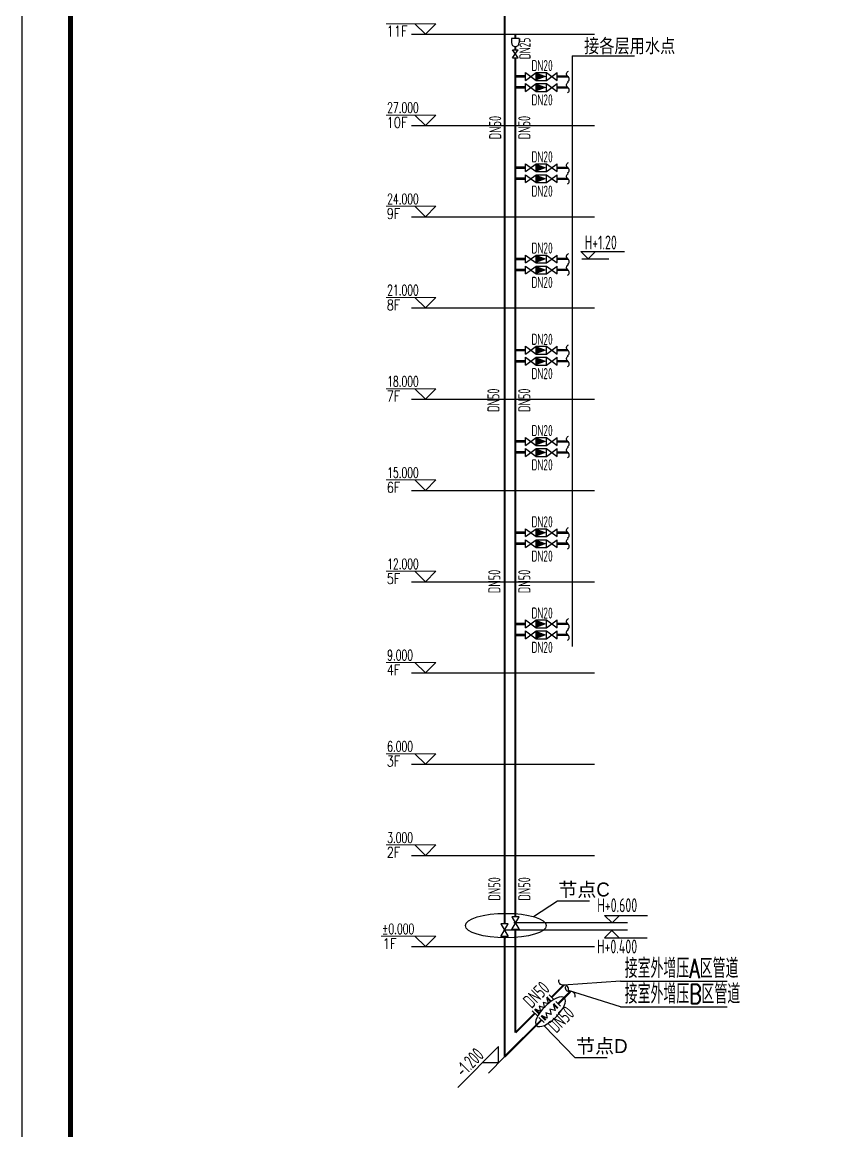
# Model space of a CAD drawing. Header units: millimetres. Extents: x 10779125 to 11142123, y -372083 to -144871.
# Drawn here: x 10874942 to 10891641, y -337680 to -314739 of the extents above; entities that cross this region are included whole.
import ezdxf
from ezdxf.enums import TextEntityAlignment as Align

# ---------------------------------------------------------------- set-up
doc = ezdxf.new("R2010")
doc.units = ezdxf.units.MM
doc.header["$LTSCALE"] = 1000
doc.header["$MEASUREMENT"] = 0
doc.layers.get('0').update_dxf_attribs({"color": 255, "linetype": 'CONTINUOUS'})
for name, color, linetype in [('_标注', 7, 'CONTINUOUS'), ('DIM_ELEV', 3, 'CONTINUOUS'), ('JG', 1, 'CONTINUOUS'), ('NOTE_说明_W', 7, 'CONTINUOUS'), ('TWT', 7, 'CONTINUOUS'), ('TWT_TEXT', 7, 'CONTINUOUS'), ('W-OTHERS02', 7, 'CONTINUOUS'), ('W_DIM', 4, 'CONTINUOUS'), ('WW_PJ', 7, 'CONTINUOUS'), ('喷淋', 6, 'CONTINUOUS'), ('消防', 3, 'CONTINUOUS')]:
    doc.layers.add(name, color=color, linetype=linetype)
doc.layers.add('TWT_ELEV', color=3, linetype='CONTINUOUS', lineweight=15)
doc.styles.add('_TWT_DIM', font='SIMPLEX', dxfattribs={"width": 0.8, "height": 3.5, "bigfont": 'HZTXT'})
doc.styles.add('_TWT_DIM_ELE', font='SIMPLEX', dxfattribs={"width": 0.8, "height": 3.5, "bigfont": 'HZTXT'})
doc.styles.add('gps_hz', font='tssdeng.shx', dxfattribs={"width": 0.7, "bigfont": 'tssdchn.shx'})
doc.styles.add('HZ2', font='romans.shx', dxfattribs={"width": 0.7, "bigfont": '0hztxt.shx'})
doc.styles.get("Standard").update_dxf_attribs({"font": 'symbol.ttf'})

# ---------------------------------------------------------------- blocks, each defined once
blk = doc.blocks.new('tk')
blk.add_lwpolyline([(3470009, -88473), (3470009, -4373), (3529409, -4373), (3529409, -88473)], close=True)
at = {"const_width": 100}
blk.add_lwpolyline([(3528409, -6873), (3528409, -87473), (3471009, -87473), (3471009, -6873)], close=True, dxfattribs=at)
blk = doc.blocks.new('$DGFH')
blk.add_lwpolyline([(0.07, -1.01, -0.575183), (0, 0, 0.604745), (-0.11, 1.01, 16.924828)], format="xyb")
blk = doc.blocks.new('A$C58A166D9')
at = {"linetype": 'Continuous'}
for p, q in [((50, 32), (135, 182)), ((135, 182), (224, 40)), ((224, 40), (305, 180)), ((305, 180), (382, 40)), ((382, 40), (465, 176)), ((465, 176), (515, 42))]:
    blk.add_line(p, q, dxfattribs=at)
at = {"linetype": 'Continuous', "const_width": 59.4}
for points in [[(30, 190), (30, 3)], [(536, 188), (536, 0)]]:
    blk.add_lwpolyline(points, dxfattribs=at)

msp = doc.modelspace()

# ---------------------------------------------------------------- linework, layer by layer
for p, q in [((10886314, -315436.4), (10887599.2, -315436.4)), ((10886314, -315436.4), (10886314, -327659.7)), ((10886512.3, -319638.5), (10887073.9, -319638.5)), ((10885064, -333510.8), (10885215, -333249.1)), ((10885215, -333249.1), (10885064, -333249.1)), ((10885064, -333249.1), (10885215, -333510.8)), ((10884840, -333658.8), (10884991.1, -333397.2)), ((10884991.1, -333397.2), (10884840, -333397.2)), ((10884840, -333397.2), (10884991.1, -333658.8)), ((10885215, -333510.8), (10885064, -333510.8)), ((10884991.1, -333658.8), (10884840, -333658.8))]:
    msp.add_line(p, q)
at = {"color": 2}
for p, q in [((10886010.5, -332929.9), (10885516.7, -333249.2)), ((10886671, -332929.9), (10886010.5, -332929.9)), ((10887038.7, -336170), (10886378.2, -336170))]:
    msp.add_line(p, q, dxfattribs=at)
at = {"layer": '_标注', "color": 2}
msp.add_line((10886378.2, -336170), (10885726.8, -335503.4), dxfattribs=at)
msp.add_ellipse((10884942, -333433.3), major_axis=(-837, 0), ratio=0.3025073, dxfattribs=at)
at = {"layer": '_标注', "color": 2, "extrusion": (0, 0, -1)}
msp.add_ellipse((10885865.2, -335215.5), major_axis=(287.8, 287.8), ratio=0.3867931, dxfattribs=at)
at = {"layer": 'DIM_ELEV'}
for p, q in [((10884789.6, -335934.2), (10883947.7, -336784.7)), ((10884791.4, -336273.6), (10884789.6, -335934.2)), ((10884791.4, -336273.6), (10884452, -336275.3)), ((10884582.1, -336484.9), (10884915.4, -336148.2))]:
    msp.add_line(p, q, dxfattribs=at)
at = {"layer": 'JG', "color": 7}
for p, q in [((10885839.2, -334868.3), (10885933.3, -334962.4)), ((10885976.3, -335005.4), (10886070.5, -335099.6)), ((10885594.3, -335300), (10885489.4, -335195.1)), ((10885731.4, -335437.1), (10885626.5, -335332.3))]:
    msp.add_line(p, q, dxfattribs=at)
at = {"layer": 'JG'}
for points, const_width in [([(10884915.4, -304159), (10884915.4, -333397.2)], 40.1), ([(10885139.6, -315074.1), (10885139.6, -314999.3)], 40.1), ([(10885139.6, -315315), (10885139.6, -315243.3)], 40.1), ([(10885139.6, -315475.5), (10885139.6, -333249.1)], 40.1), ([(10885138, -315862.5), (10885350.3, -315862.5)], 54.2), ([(10886000.5, -315862.5), (10886224.5, -315862.5)], 48.8), ([(10885138, -316090.5), (10885350.3, -316090.5)], 54.2), ([(10886000.5, -316090.5), (10886224.5, -316090.5)], 48.8), ([(10885138, -317750.5), (10885350.3, -317750.5)], 54.2), ([(10886000.5, -317750.5), (10886224.5, -317750.5)], 48.8), ([(10885138, -317978.5), (10885350.3, -317978.5)], 54.2), ([(10886000.5, -317978.5), (10886224.5, -317978.5)], 48.8), ([(10885138, -319638.5), (10885350.3, -319638.5)], 54.2), ([(10886000.5, -319638.5), (10886224.5, -319638.5)], 48.8), ([(10885138, -319866.5), (10885350.3, -319866.5)], 54.2), ([(10886000.5, -319866.5), (10886224.5, -319866.5)], 48.8), ([(10885138, -321526.5), (10885350.3, -321526.5)], 54.2), ([(10886000.5, -321526.5), (10886224.5, -321526.5)], 48.8), ([(10885138, -321754.5), (10885350.3, -321754.5)], 54.2), ([(10886000.5, -321754.5), (10886224.5, -321754.5)], 48.8), ([(10885138, -323414.5), (10885350.3, -323414.5)], 54.2), ([(10886000.5, -323414.5), (10886224.5, -323414.5)], 48.8), ([(10885138, -323642.5), (10885350.3, -323642.5)], 54.2), ([(10886000.5, -323642.5), (10886224.5, -323642.5)], 48.8), ([(10885138, -325302.5), (10885350.3, -325302.5)], 54.2), ([(10886000.5, -325302.5), (10886224.5, -325302.5)], 48.8), ([(10885138, -325530.5), (10885350.3, -325530.5)], 54.2), ([(10886000.5, -325530.5), (10886224.5, -325530.5)], 48.8), ([(10885138, -327190.5), (10885350.3, -327190.5)], 54.2), ([(10886000.5, -327190.5), (10886224.5, -327190.5)], 48.8), ([(10885138, -327418.5), (10885350.3, -327418.5)], 54.2), ([(10886000.5, -327418.5), (10886224.5, -327418.5)], 48.8), ([(10885139.5, -333510.8), (10885139.5, -335649.9)], 40.1), ([(10884915.6, -333658.8), (10884915.5, -336148.1)], 40.1), ([(10885886.3, -334915.4), (10886137.1, -334664.5)], 40.1), ([(10886023.4, -335052.5), (10886274.2, -334801.7)], 40.1), ([(10884915.4, -336148.2), (10885679, -335384.7)], 40.1), ([(10885139.5, -335649.9), (10885541.8, -335247.5)], 40.1)]:
    msp.add_lwpolyline(points, dxfattribs=dict(at, const_width=const_width))
at = {"layer": 'NOTE_说明_W', "color": 7, "linetype": 'Continuous'}
for p, q in [((10887458.5, -333528.1), (10884915.5, -333528.1)), ((10887460, -333379.5), (10885105.1, -333379.5))]:
    msp.add_line(p, q, dxfattribs=at)
at = {"layer": 'TWT', "color": 8}
for p, q in [((10882988.2, -314988.8), (10886774.7, -314988.8)), ((10882988.2, -316876.8), (10886774.7, -316876.8)), ((10882988.2, -318764.8), (10886774.7, -318764.8)), ((10882988.2, -320652.8), (10886774.7, -320652.8)), ((10882988.2, -322540.8), (10886774.7, -322540.8)), ((10882988.2, -324428.8), (10886774.7, -324428.8)), ((10882988.2, -326316.8), (10886774.7, -326316.8)), ((10882988.2, -328204.8), (10886774.7, -328204.8)), ((10882988.2, -330092.8), (10886774.7, -330092.8)), ((10882988.2, -331980.8), (10886774.7, -331980.8)), ((10882988.2, -333868.8), (10886774.7, -333868.8))]:
    msp.add_line(p, q, dxfattribs=at)
at = {"layer": 'TWT_ELEV'}
for p, q in [((10883494.4, -314772.8), (10882466.9, -314772.8)), ((10883278.4, -314988.8), (10883062.4, -314772.8)), ((10883278.4, -314988.8), (10883494.4, -314772.8)), ((10883494.4, -316660.8), (10882466.9, -316660.8)), ((10883278.4, -316876.8), (10883062.4, -316660.8)), ((10883278.4, -316876.8), (10883494.4, -316660.8)), ((10883494.4, -318548.8), (10882466.9, -318548.8)), ((10883278.4, -318764.8), (10883062.4, -318548.8)), ((10883278.4, -318764.8), (10883494.4, -318548.8)), ((10883494.4, -320436.8), (10882466.9, -320436.8)), ((10883278.4, -320652.8), (10883062.4, -320436.8)), ((10883278.4, -320652.8), (10883494.4, -320436.8)), ((10883494.4, -322324.8), (10882466.9, -322324.8)), ((10883278.4, -322540.8), (10883062.4, -322324.8)), ((10883278.4, -322540.8), (10883494.4, -322324.8)), ((10883494.4, -324212.8), (10882466.9, -324212.8)), ((10883278.4, -324428.8), (10883062.4, -324212.8)), ((10883278.4, -324428.8), (10883494.4, -324212.8)), ((10883494.4, -326100.8), (10882466.9, -326100.8)), ((10883278.4, -326316.8), (10883062.4, -326100.8)), ((10883278.4, -326316.8), (10883494.4, -326100.8)), ((10883494.4, -327988.8), (10882466.9, -327988.8)), ((10883278.4, -328204.8), (10883062.4, -327988.8)), ((10883278.4, -328204.8), (10883494.4, -327988.8)), ((10883494.4, -329876.8), (10882466.9, -329876.8)), ((10883278.4, -330092.8), (10883062.4, -329876.8)), ((10883278.4, -330092.8), (10883494.4, -329876.8)), ((10883494.4, -331764.8), (10882466.9, -331764.8)), ((10883278.4, -331980.8), (10883062.4, -331764.8)), ((10883278.4, -331980.8), (10883494.4, -331764.8)), ((10883494.4, -333652.8), (10882362.4, -333652.8)), ((10883278.4, -333868.8), (10883062.4, -333652.8)), ((10883278.4, -333868.8), (10883494.4, -333652.8))]:
    msp.add_line(p, q, dxfattribs=at)
at = {"layer": 'W-OTHERS02', "color": 0}
for p, q in [((10886644.4, -319638.5), (10886491.7, -319485.7)), ((10886491.7, -319485.7), (10887379.2, -319485.7)), ((10886644.4, -319638.5), (10886491.7, -319485.7)), ((10886491.7, -319485.7), (10887396.8, -319485.7)), ((10886644.4, -319638.5), (10886797.2, -319485.7)), ((10886644.4, -319638.5), (10886797.2, -319485.7)), ((10887137.9, -333376), (10886985.2, -333223.3)), ((10886985.2, -333223.3), (10887872.7, -333223.3)), ((10887137.9, -333376), (10887290.6, -333223.3)), ((10887132.5, -333533.6), (10886979.7, -333686.4)), ((10887132.5, -333533.6), (10887285.2, -333686.4)), ((10886979.7, -333686.4), (10887867.3, -333686.4))]:
    msp.add_line(p, q, dxfattribs=at)
at = {"layer": 'W_DIM'}
for p, q in [((10887315.2, -334583.5), (10886137.1, -334664.5)), ((10887315.2, -334583.5), (10889519.5, -334583.5)), ((10887315.2, -335113), (10886234.8, -334776.1)), ((10887315.2, -335113), (10889519.5, -335113))]:
    msp.add_line(p, q, dxfattribs=at)
at = {"layer": '喷淋'}
for p, q in [((10885199.8, -315475.5), (10885079.4, -315315)), ((10885079.4, -315475.5), (10885199.8, -315315)), ((10885079.4, -315315), (10885199.8, -315315)), ((10885079.4, -315475.5), (10885199.8, -315475.5)), ((10885350.3, -315943.8), (10885350.3, -315781.2)), ((10885350.3, -315943.8), (10885567, -315781.2)), ((10885350.3, -315781.2), (10885567, -315943.8)), ((10885567, -315781.2), (10885783.8, -315781.2)), ((10885567, -315943.8), (10885567, -315781.2)), ((10885567, -315943.8), (10885567, -315781.2)), ((10885567, -315943.8), (10885567, -315781.2)), ((10885567, -315943.8), (10885567, -315781.2)), ((10885567, -315943.8), (10885567, -315781.2)), ((10885567, -315943.8), (10885567, -315781.2)), ((10885567, -315943.8), (10885567, -315781.2)), ((10885567, -315943.8), (10885567, -315781.2)), ((10885567, -315943.8), (10885567, -315781.2)), ((10885783.8, -315943.8), (10885783.8, -315781.2)), ((10885783.8, -315943.8), (10885783.8, -315781.2)), ((10885783.8, -315943.8), (10886000.5, -315781.2)), ((10885783.8, -315781.2), (10886000.5, -315943.8)), ((10886000.5, -315943.8), (10886000.5, -315781.2)), ((10886000.5, -315943.8), (10886000.5, -315781.2)), ((10886000.5, -315943.8), (10886000.5, -315781.2)), ((10886000.5, -315943.8), (10886000.5, -315781.2)), ((10886000.5, -315943.8), (10886000.5, -315781.2)), ((10886000.5, -315943.8), (10886000.5, -315781.2)), ((10886000.5, -315943.8), (10886000.5, -315781.2)), ((10886000.5, -315943.8), (10886000.5, -315781.2)), ((10886000.5, -315943.8), (10886000.5, -315781.2)), ((10885350.3, -316171.7), (10885350.3, -316009.2)), ((10885350.3, -316171.7), (10885567, -316009.2)), ((10885350.3, -316009.2), (10885567, -316171.7)), ((10885567, -315943.8), (10885783.8, -315943.8)), ((10885567, -316009.2), (10885783.8, -316009.2)), ((10885567, -316171.7), (10885567, -316009.2)), ((10885567, -316171.7), (10885567, -316009.2)), ((10885567, -316171.7), (10885567, -316009.2)), ((10885567, -316171.7), (10885567, -316009.2)), ((10885567, -316171.7), (10885567, -316009.2)), ((10885567, -316171.7), (10885567, -316009.2)), ((10885567, -316171.7), (10885567, -316009.2)), ((10885567, -316171.7), (10885567, -316009.2)), ((10885567, -316171.7), (10885567, -316009.2)), ((10885783.8, -316171.7), (10885783.8, -316009.2)), ((10885783.8, -316171.7), (10885783.8, -316009.2)), ((10885783.8, -316171.7), (10886000.5, -316009.2)), ((10885783.8, -316009.2), (10886000.5, -316171.7)), ((10886000.5, -316171.7), (10886000.5, -316009.2)), ((10886000.5, -316171.7), (10886000.5, -316009.2)), ((10886000.5, -316171.7), (10886000.5, -316009.2)), ((10886000.5, -316171.7), (10886000.5, -316009.2)), ((10886000.5, -316171.7), (10886000.5, -316009.2)), ((10886000.5, -316171.7), (10886000.5, -316009.2)), ((10886000.5, -316171.7), (10886000.5, -316009.2)), ((10886000.5, -316171.7), (10886000.5, -316009.2)), ((10886000.5, -316171.7), (10886000.5, -316009.2)), ((10885567, -316171.7), (10885783.8, -316171.7)), ((10885350.3, -317831.8), (10885350.3, -317669.2)), ((10885350.3, -317831.8), (10885567, -317669.2)), ((10885350.3, -317669.2), (10885567, -317831.8)), ((10885567, -317669.2), (10885783.8, -317669.2)), ((10885567, -317831.8), (10885567, -317669.2)), ((10885567, -317831.8), (10885567, -317669.2)), ((10885567, -317831.8), (10885567, -317669.2)), ((10885567, -317831.8), (10885567, -317669.2)), ((10885567, -317831.8), (10885567, -317669.2)), ((10885567, -317831.8), (10885567, -317669.2)), ((10885567, -317831.8), (10885567, -317669.2)), ((10885567, -317831.8), (10885567, -317669.2)), ((10885567, -317831.8), (10885567, -317669.2)), ((10885783.8, -317831.8), (10885783.8, -317669.2)), ((10885783.8, -317831.8), (10885783.8, -317669.2)), ((10885783.8, -317831.8), (10886000.5, -317669.2)), ((10885783.8, -317669.2), (10886000.5, -317831.8)), ((10886000.5, -317831.8), (10886000.5, -317669.2)), ((10886000.5, -317831.8), (10886000.5, -317669.2)), ((10886000.5, -317831.8), (10886000.5, -317669.2)), ((10886000.5, -317831.8), (10886000.5, -317669.2)), ((10886000.5, -317831.8), (10886000.5, -317669.2)), ((10886000.5, -317831.8), (10886000.5, -317669.2)), ((10886000.5, -317831.8), (10886000.5, -317669.2)), ((10886000.5, -317831.8), (10886000.5, -317669.2)), ((10886000.5, -317831.8), (10886000.5, -317669.2)), ((10885350.3, -318059.7), (10885350.3, -317897.2)), ((10885350.3, -318059.7), (10885567, -317897.2)), ((10885350.3, -317897.2), (10885567, -318059.7)), ((10885567, -317831.8), (10885783.8, -317831.8)), ((10885567, -317897.2), (10885783.8, -317897.2)), ((10885567, -318059.7), (10885567, -317897.2)), ((10885567, -318059.7), (10885567, -317897.2)), ((10885567, -318059.7), (10885567, -317897.2)), ((10885567, -318059.7), (10885567, -317897.2)), ((10885567, -318059.7), (10885567, -317897.2)), ((10885567, -318059.7), (10885567, -317897.2)), ((10885567, -318059.7), (10885567, -317897.2)), ((10885567, -318059.7), (10885567, -317897.2)), ((10885567, -318059.7), (10885567, -317897.2)), ((10885783.8, -318059.7), (10885783.8, -317897.2)), ((10885783.8, -318059.7), (10885783.8, -317897.2)), ((10885783.8, -318059.7), (10886000.5, -317897.2)), ((10885783.8, -317897.2), (10886000.5, -318059.7)), ((10886000.5, -318059.7), (10886000.5, -317897.2)), ((10886000.5, -318059.7), (10886000.5, -317897.2)), ((10886000.5, -318059.7), (10886000.5, -317897.2)), ((10886000.5, -318059.7), (10886000.5, -317897.2)), ((10886000.5, -318059.7), (10886000.5, -317897.2)), ((10886000.5, -318059.7), (10886000.5, -317897.2)), ((10886000.5, -318059.7), (10886000.5, -317897.2)), ((10886000.5, -318059.7), (10886000.5, -317897.2)), ((10886000.5, -318059.7), (10886000.5, -317897.2)), ((10885567, -318059.7), (10885783.8, -318059.7)), ((10885350.3, -319719.8), (10885350.3, -319557.2)), ((10885350.3, -319719.8), (10885567, -319557.2)), ((10885350.3, -319557.2), (10885567, -319719.8)), ((10885567, -319557.2), (10885783.8, -319557.2)), ((10885567, -319719.8), (10885567, -319557.2)), ((10885567, -319719.8), (10885567, -319557.2)), ((10885567, -319719.8), (10885567, -319557.2)), ((10885567, -319719.8), (10885567, -319557.2)), ((10885567, -319719.8), (10885567, -319557.2)), ((10885567, -319719.8), (10885567, -319557.2)), ((10885567, -319719.8), (10885567, -319557.2)), ((10885567, -319719.8), (10885567, -319557.2)), ((10885567, -319719.8), (10885567, -319557.2)), ((10885783.8, -319719.8), (10885783.8, -319557.2)), ((10885783.8, -319719.8), (10885783.8, -319557.2)), ((10885783.8, -319719.8), (10886000.5, -319557.2)), ((10885783.8, -319557.2), (10886000.5, -319719.8)), ((10886000.5, -319719.8), (10886000.5, -319557.2)), ((10886000.5, -319719.8), (10886000.5, -319557.2)), ((10886000.5, -319719.8), (10886000.5, -319557.2)), ((10886000.5, -319719.8), (10886000.5, -319557.2)), ((10886000.5, -319719.8), (10886000.5, -319557.2)), ((10886000.5, -319719.8), (10886000.5, -319557.2)), ((10886000.5, -319719.8), (10886000.5, -319557.2)), ((10886000.5, -319719.8), (10886000.5, -319557.2)), ((10886000.5, -319719.8), (10886000.5, -319557.2)), ((10885350.3, -319947.7), (10885350.3, -319785.2)), ((10885350.3, -319947.7), (10885567, -319785.2)), ((10885350.3, -319785.2), (10885567, -319947.7)), ((10885567, -319719.8), (10885783.8, -319719.8)), ((10885567, -319785.2), (10885783.8, -319785.2)), ((10885567, -319947.7), (10885567, -319785.2)), ((10885567, -319947.7), (10885567, -319785.2)), ((10885567, -319947.7), (10885567, -319785.2)), ((10885567, -319947.7), (10885567, -319785.2)), ((10885567, -319947.7), (10885567, -319785.2)), ((10885567, -319947.7), (10885567, -319785.2)), ((10885567, -319947.7), (10885567, -319785.2)), ((10885567, -319947.7), (10885567, -319785.2)), ((10885567, -319947.7), (10885567, -319785.2)), ((10885783.8, -319947.7), (10885783.8, -319785.2)), ((10885783.8, -319947.7), (10885783.8, -319785.2)), ((10885783.8, -319947.7), (10886000.5, -319785.2)), ((10885783.8, -319785.2), (10886000.5, -319947.7)), ((10886000.5, -319947.7), (10886000.5, -319785.2)), ((10886000.5, -319947.7), (10886000.5, -319785.2)), ((10886000.5, -319947.7), (10886000.5, -319785.2)), ((10886000.5, -319947.7), (10886000.5, -319785.2)), ((10886000.5, -319947.7), (10886000.5, -319785.2)), ((10886000.5, -319947.7), (10886000.5, -319785.2)), ((10886000.5, -319947.7), (10886000.5, -319785.2)), ((10886000.5, -319947.7), (10886000.5, -319785.2)), ((10886000.5, -319947.7), (10886000.5, -319785.2)), ((10885567, -319947.7), (10885783.8, -319947.7)), ((10885350.3, -321607.8), (10885350.3, -321445.2)), ((10885350.3, -321607.8), (10885567, -321445.2)), ((10885350.3, -321445.2), (10885567, -321607.8)), ((10885567, -321445.2), (10885783.8, -321445.2)), ((10885567, -321607.8), (10885567, -321445.2)), ((10885567, -321607.8), (10885567, -321445.2)), ((10885567, -321607.8), (10885567, -321445.2)), ((10885567, -321607.8), (10885567, -321445.2)), ((10885567, -321607.8), (10885567, -321445.2)), ((10885567, -321607.8), (10885567, -321445.2)), ((10885567, -321607.8), (10885567, -321445.2)), ((10885567, -321607.8), (10885567, -321445.2)), ((10885567, -321607.8), (10885567, -321445.2)), ((10885567, -321607.8), (10885783.8, -321607.8)), ((10885783.8, -321607.8), (10885783.8, -321445.2)), ((10885783.8, -321607.8), (10885783.8, -321445.2)), ((10885783.8, -321607.8), (10886000.5, -321445.2)), ((10885783.8, -321445.2), (10886000.5, -321607.8)), ((10886000.5, -321607.8), (10886000.5, -321445.2)), ((10886000.5, -321607.8), (10886000.5, -321445.2)), ((10886000.5, -321607.8), (10886000.5, -321445.2)), ((10886000.5, -321607.8), (10886000.5, -321445.2)), ((10886000.5, -321607.8), (10886000.5, -321445.2)), ((10886000.5, -321607.8), (10886000.5, -321445.2)), ((10886000.5, -321607.8), (10886000.5, -321445.2)), ((10886000.5, -321607.8), (10886000.5, -321445.2)), ((10886000.5, -321607.8), (10886000.5, -321445.2)), ((10885350.3, -321835.7), (10885350.3, -321673.2)), ((10885350.3, -321835.7), (10885567, -321673.2)), ((10885350.3, -321673.2), (10885567, -321835.7)), ((10885567, -321673.2), (10885783.8, -321673.2)), ((10885567, -321835.7), (10885567, -321673.2)), ((10885567, -321835.7), (10885567, -321673.2)), ((10885567, -321835.7), (10885567, -321673.2)), ((10885567, -321835.7), (10885567, -321673.2)), ((10885567, -321835.7), (10885567, -321673.2)), ((10885567, -321835.7), (10885567, -321673.2)), ((10885567, -321835.7), (10885567, -321673.2)), ((10885567, -321835.7), (10885567, -321673.2)), ((10885567, -321835.7), (10885567, -321673.2)), ((10885567, -321835.7), (10885783.8, -321835.7)), ((10885783.8, -321835.7), (10885783.8, -321673.2)), ((10885783.8, -321835.7), (10885783.8, -321673.2)), ((10885783.8, -321835.7), (10886000.5, -321673.2)), ((10885783.8, -321673.2), (10886000.5, -321835.7)), ((10886000.5, -321835.7), (10886000.5, -321673.2)), ((10886000.5, -321835.7), (10886000.5, -321673.2)), ((10886000.5, -321835.7), (10886000.5, -321673.2)), ((10886000.5, -321835.7), (10886000.5, -321673.2)), ((10886000.5, -321835.7), (10886000.5, -321673.2)), ((10886000.5, -321835.7), (10886000.5, -321673.2)), ((10886000.5, -321835.7), (10886000.5, -321673.2)), ((10886000.5, -321835.7), (10886000.5, -321673.2)), ((10886000.5, -321835.7), (10886000.5, -321673.2)), ((10885350.3, -323495.8), (10885350.3, -323333.2)), ((10885350.3, -323495.8), (10885567, -323333.2)), ((10885350.3, -323333.2), (10885567, -323495.8)), ((10885567, -323333.2), (10885783.8, -323333.2)), ((10885567, -323495.8), (10885567, -323333.2)), ((10885567, -323495.8), (10885567, -323333.2)), ((10885567, -323495.8), (10885567, -323333.2)), ((10885567, -323495.8), (10885567, -323333.2)), ((10885567, -323495.8), (10885567, -323333.2)), ((10885567, -323495.8), (10885567, -323333.2)), ((10885567, -323495.8), (10885567, -323333.2)), ((10885567, -323495.8), (10885567, -323333.2)), ((10885567, -323495.8), (10885567, -323333.2)), ((10885783.8, -323495.8), (10885783.8, -323333.2)), ((10885783.8, -323495.8), (10885783.8, -323333.2)), ((10885783.8, -323495.8), (10886000.5, -323333.2)), ((10885783.8, -323333.2), (10886000.5, -323495.8)), ((10886000.5, -323495.8), (10886000.5, -323333.2)), ((10886000.5, -323495.8), (10886000.5, -323333.2)), ((10886000.5, -323495.8), (10886000.5, -323333.2)), ((10886000.5, -323495.8), (10886000.5, -323333.2)), ((10886000.5, -323495.8), (10886000.5, -323333.2)), ((10886000.5, -323495.8), (10886000.5, -323333.2)), ((10886000.5, -323495.8), (10886000.5, -323333.2)), ((10886000.5, -323495.8), (10886000.5, -323333.2)), ((10886000.5, -323495.8), (10886000.5, -323333.2)), ((10885350.3, -323723.7), (10885350.3, -323561.2)), ((10885350.3, -323723.7), (10885567, -323561.2)), ((10885350.3, -323561.2), (10885567, -323723.7)), ((10885567, -323495.8), (10885783.8, -323495.8)), ((10885567, -323561.2), (10885783.8, -323561.2)), ((10885567, -323723.7), (10885567, -323561.2)), ((10885567, -323723.7), (10885567, -323561.2)), ((10885567, -323723.7), (10885567, -323561.2)), ((10885567, -323723.7), (10885567, -323561.2)), ((10885567, -323723.7), (10885567, -323561.2)), ((10885567, -323723.7), (10885567, -323561.2)), ((10885567, -323723.7), (10885567, -323561.2)), ((10885567, -323723.7), (10885567, -323561.2)), ((10885567, -323723.7), (10885567, -323561.2)), ((10885783.8, -323723.7), (10885783.8, -323561.2)), ((10885783.8, -323723.7), (10885783.8, -323561.2)), ((10885783.8, -323723.7), (10886000.5, -323561.2)), ((10885783.8, -323561.2), (10886000.5, -323723.7)), ((10886000.5, -323723.7), (10886000.5, -323561.2)), ((10886000.5, -323723.7), (10886000.5, -323561.2)), ((10886000.5, -323723.7), (10886000.5, -323561.2)), ((10886000.5, -323723.7), (10886000.5, -323561.2)), ((10886000.5, -323723.7), (10886000.5, -323561.2)), ((10886000.5, -323723.7), (10886000.5, -323561.2)), ((10886000.5, -323723.7), (10886000.5, -323561.2)), ((10886000.5, -323723.7), (10886000.5, -323561.2)), ((10886000.5, -323723.7), (10886000.5, -323561.2)), ((10885567, -323723.7), (10885783.8, -323723.7)), ((10885350.3, -325383.8), (10885350.3, -325221.2)), ((10885350.3, -325383.8), (10885567, -325221.2)), ((10885350.3, -325221.2), (10885567, -325383.8)), ((10885567, -325221.2), (10885783.8, -325221.2)), ((10885567, -325383.8), (10885567, -325221.2)), ((10885567, -325383.8), (10885567, -325221.2)), ((10885567, -325383.8), (10885567, -325221.2)), ((10885567, -325383.8), (10885567, -325221.2)), ((10885567, -325383.8), (10885567, -325221.2)), ((10885567, -325383.8), (10885567, -325221.2)), ((10885567, -325383.8), (10885567, -325221.2)), ((10885567, -325383.8), (10885567, -325221.2)), ((10885567, -325383.8), (10885567, -325221.2)), ((10885783.8, -325383.8), (10885783.8, -325221.2)), ((10885783.8, -325383.8), (10885783.8, -325221.2)), ((10885783.8, -325383.8), (10886000.5, -325221.2)), ((10885783.8, -325221.2), (10886000.5, -325383.8)), ((10886000.5, -325383.8), (10886000.5, -325221.2)), ((10886000.5, -325383.8), (10886000.5, -325221.2)), ((10886000.5, -325383.8), (10886000.5, -325221.2)), ((10886000.5, -325383.8), (10886000.5, -325221.2)), ((10886000.5, -325383.8), (10886000.5, -325221.2)), ((10886000.5, -325383.8), (10886000.5, -325221.2)), ((10886000.5, -325383.8), (10886000.5, -325221.2)), ((10886000.5, -325383.8), (10886000.5, -325221.2)), ((10886000.5, -325383.8), (10886000.5, -325221.2)), ((10885350.3, -325611.7), (10885350.3, -325449.2)), ((10885350.3, -325611.7), (10885567, -325449.2)), ((10885350.3, -325449.2), (10885567, -325611.7)), ((10885567, -325383.8), (10885783.8, -325383.8)), ((10885567, -325449.2), (10885783.8, -325449.2)), ((10885567, -325611.7), (10885567, -325449.2)), ((10885567, -325611.7), (10885567, -325449.2)), ((10885567, -325611.7), (10885567, -325449.2)), ((10885567, -325611.7), (10885567, -325449.2)), ((10885567, -325611.7), (10885567, -325449.2)), ((10885567, -325611.7), (10885567, -325449.2)), ((10885567, -325611.7), (10885567, -325449.2)), ((10885567, -325611.7), (10885567, -325449.2)), ((10885567, -325611.7), (10885567, -325449.2)), ((10885783.8, -325611.7), (10885783.8, -325449.2)), ((10885783.8, -325611.7), (10885783.8, -325449.2)), ((10885783.8, -325611.7), (10886000.5, -325449.2)), ((10885783.8, -325449.2), (10886000.5, -325611.7)), ((10886000.5, -325611.7), (10886000.5, -325449.2)), ((10886000.5, -325611.7), (10886000.5, -325449.2)), ((10886000.5, -325611.7), (10886000.5, -325449.2)), ((10886000.5, -325611.7), (10886000.5, -325449.2)), ((10886000.5, -325611.7), (10886000.5, -325449.2)), ((10886000.5, -325611.7), (10886000.5, -325449.2)), ((10886000.5, -325611.7), (10886000.5, -325449.2)), ((10886000.5, -325611.7), (10886000.5, -325449.2)), ((10886000.5, -325611.7), (10886000.5, -325449.2)), ((10885567, -325611.7), (10885783.8, -325611.7)), ((10885350.3, -327271.8), (10885350.3, -327109.2)), ((10885350.3, -327271.8), (10885567, -327109.2)), ((10885350.3, -327109.2), (10885567, -327271.8)), ((10885567, -327109.2), (10885783.8, -327109.2)), ((10885567, -327271.8), (10885567, -327109.2)), ((10885567, -327271.8), (10885567, -327109.2)), ((10885567, -327271.8), (10885567, -327109.2)), ((10885567, -327271.8), (10885567, -327109.2)), ((10885567, -327271.8), (10885567, -327109.2)), ((10885567, -327271.8), (10885567, -327109.2)), ((10885567, -327271.8), (10885567, -327109.2)), ((10885567, -327271.8), (10885567, -327109.2)), ((10885567, -327271.8), (10885567, -327109.2)), ((10885783.8, -327271.8), (10885783.8, -327109.2)), ((10885783.8, -327271.8), (10885783.8, -327109.2)), ((10885783.8, -327271.8), (10886000.5, -327109.2)), ((10885783.8, -327109.2), (10886000.5, -327271.8)), ((10886000.5, -327271.8), (10886000.5, -327109.2)), ((10886000.5, -327271.8), (10886000.5, -327109.2)), ((10886000.5, -327271.8), (10886000.5, -327109.2)), ((10886000.5, -327271.8), (10886000.5, -327109.2)), ((10886000.5, -327271.8), (10886000.5, -327109.2)), ((10886000.5, -327271.8), (10886000.5, -327109.2)), ((10886000.5, -327271.8), (10886000.5, -327109.2)), ((10886000.5, -327271.8), (10886000.5, -327109.2)), ((10886000.5, -327271.8), (10886000.5, -327109.2)), ((10885350.3, -327499.7), (10885350.3, -327337.2)), ((10885350.3, -327499.7), (10885567, -327337.2)), ((10885350.3, -327337.2), (10885567, -327499.7)), ((10885567, -327271.8), (10885783.8, -327271.8)), ((10885567, -327337.2), (10885783.8, -327337.2)), ((10885567, -327499.7), (10885567, -327337.2)), ((10885567, -327499.7), (10885567, -327337.2)), ((10885567, -327499.7), (10885567, -327337.2)), ((10885567, -327499.7), (10885567, -327337.2)), ((10885567, -327499.7), (10885567, -327337.2)), ((10885567, -327499.7), (10885567, -327337.2)), ((10885567, -327499.7), (10885567, -327337.2)), ((10885567, -327499.7), (10885567, -327337.2)), ((10885567, -327499.7), (10885567, -327337.2)), ((10885783.8, -327499.7), (10885783.8, -327337.2)), ((10885783.8, -327499.7), (10885783.8, -327337.2)), ((10885783.8, -327499.7), (10886000.5, -327337.2)), ((10885783.8, -327337.2), (10886000.5, -327499.7)), ((10886000.5, -327499.7), (10886000.5, -327337.2)), ((10886000.5, -327499.7), (10886000.5, -327337.2)), ((10886000.5, -327499.7), (10886000.5, -327337.2)), ((10886000.5, -327499.7), (10886000.5, -327337.2)), ((10886000.5, -327499.7), (10886000.5, -327337.2)), ((10886000.5, -327499.7), (10886000.5, -327337.2)), ((10886000.5, -327499.7), (10886000.5, -327337.2)), ((10886000.5, -327499.7), (10886000.5, -327337.2)), ((10886000.5, -327499.7), (10886000.5, -327337.2)), ((10885567, -327499.7), (10885783.8, -327499.7))]:
    msp.add_line(p, q, dxfattribs=at)
for points in [[(10885567, -315781.2), (10885783.8, -315862.5), (10885567, -315943.8)], [(10885567, -316009.2), (10885783.8, -316090.5), (10885567, -316171.7)], [(10885567, -317669.2), (10885783.8, -317750.5), (10885567, -317831.8)], [(10885567, -317897.2), (10885783.8, -317978.5), (10885567, -318059.7)], [(10885567, -319557.2), (10885783.8, -319638.5), (10885567, -319719.8)], [(10885567, -319785.2), (10885783.8, -319866.5), (10885567, -319947.7)], [(10885567, -321445.2), (10885783.8, -321526.5), (10885567, -321607.8)], [(10885567, -321673.2), (10885783.8, -321754.5), (10885567, -321835.7)], [(10885567, -323333.2), (10885783.8, -323414.5), (10885567, -323495.8)], [(10885567, -323561.2), (10885783.8, -323642.5), (10885567, -323723.7)], [(10885567, -325221.2), (10885783.8, -325302.5), (10885567, -325383.8)], [(10885567, -325449.2), (10885783.8, -325530.5), (10885567, -325611.7)], [(10885567, -327109.2), (10885783.8, -327190.5), (10885567, -327271.8)], [(10885567, -327337.2), (10885783.8, -327418.5), (10885567, -327499.7)]]:
    msp.add_solid(points, dxfattribs=at)
at = {"layer": '消防'}
for p, q in [((10885219.8, -315074.1), (10885059.3, -315074.1)), ((10885059.3, -315074.1), (10885059.3, -315163)), ((10885219.8, -315074.1), (10885219.8, -315163))]:
    msp.add_line(p, q, dxfattribs=at)
msp.add_arc((10885139.6, -315163), 80.3, 180, 0, dxfattribs=at)

# ---------------------------------------------------------------- block references
at = {"layer": '_标注'}
msp.add_blockref('tk', (7404932.6, -260359.8), dxfattribs=at)
at = {"layer": 'JG', "xscale": 0.6912000011840024, "yscale": 0.6911999993026257, "zscale": 0.6911999998791748, "rotation": 224.6859407934384}
for p in [(10885801.8, -334898.6), (10885938.9, -335035.7)]:
    msp.add_blockref('A$C58A166D9', p, dxfattribs=at)
at = {"layer": 'WW_PJ', "xscale": -108.3678911998868, "yscale": 108.3678911998868, "zscale": 108.3678911992535}
for p in [(10886224.5, -315862.5), (10886224.5, -316090.5), (10886224.5, -317750.5), (10886224.5, -317978.5), (10886224.5, -319638.5), (10886224.5, -319866.5), (10886224.5, -321526.5), (10886224.5, -321754.5), (10886224.5, -323414.5), (10886224.5, -323642.5), (10886224.5, -325302.5), (10886224.5, -325530.5), (10886224.5, -327190.5), (10886224.5, -327418.5)]:
    msp.add_blockref('$DGFH', p, dxfattribs=at)
at = {"layer": 'WW_PJ', "xscale": -147.1662719985022, "yscale": 147.1662719990127, "zscale": 147.1662719989862, "rotation": 45.00000000000807}
for p in [(10886137.1, -334664.5), (10886274.2, -334801.7)]:
    msp.add_blockref('$DGFH', p, dxfattribs=at)

# ---------------------------------------------------------------- texts
at = {"width": 0.8}
msp.add_text('接各层用水点', height=288, dxfattribs=at).set_placement((10886559.7, -315372.8))
at = {"style": 'HZ2', "width": 0.7}
for s, p in [('接室外增压A区管道', (10887400, -334519.3)), ('接室外增压B区管道', (10887400, -335048.9))]:
    msp.add_text(s, height=401.28, dxfattribs=at).set_placement(p)
at = {"layer": '_标注', "style": 'gps_hz', "width": 0.65}
for s, height, rotation, p in [('DN25', 230, 90, (10885452.4, -315506.5)), ('H+1.20', 288, 0, (10886574.1, -319441.5)), ('H+0.600', 288, 0, (10886833.1, -333155.8)), ('H+0.400', 288, 0, (10886827.7, -334009.4)), ('-1.200', 288, 45.29146, (10884067.8, -336588.1))]:
    msp.add_text(s, height=height, rotation=rotation, dxfattribs=at).set_placement(p)
for p in [(10885470.8, -315752.7), (10885470.8, -316462.5), (10885470.8, -317640.7), (10885470.8, -318350.5), (10885470.8, -319528.7), (10885470.8, -320238.5), (10885470.8, -321416.7), (10885470.8, -322126.5), (10885470.8, -323304.7), (10885470.8, -324014.5), (10885470.8, -325192.7), (10885470.8, -325902.5), (10885470.8, -327080.7), (10885470.8, -327790.5)]:
    msp.add_text('DN20', height=230, dxfattribs=at).set_placement(p)
for height, rotation, p in [(250, 90, (10884846.6, -316921.3)), (250, 90, (10885448.7, -316921.3)), (250, 90, (10884809.8, -322563.1)), (250, 90, (10885448.7, -322563.1)), (250, 90, (10884829.5, -326311.4)), (250, 90, (10885448.7, -326311.4)), (250, 90, (10884829.5, -332674.9)), (250, 90, (10885448.7, -332674.9)), (288, 45, (10885672.1, -334964.3)), (288, 45, (10886184.7, -335477))]:
    msp.add_text('DN50', height=height, rotation=rotation, dxfattribs=at).set_placement(p, align=Align.CENTER)
at = {"layer": '_标注', "color": 2}
for s, p in [('节点C', (10886027.5, -332830.8)), ('节点D', (10886395.1, -336070.9))]:
    msp.add_text(s, height=288, dxfattribs=at).set_placement(p)
at = {"layer": 'TWT_ELEV', "color": 7, "style": '_TWT_DIM_ELE', "width": 0.64}
for s, p in [('27.000', (10882488.5, -316617.6)), ('24.000', (10882488.5, -318505.6)), ('21.000', (10882488.5, -320393.6)), ('18.000', (10882488.5, -322281.6)), ('15.000', (10882488.5, -324169.6)), ('12.000', (10882488.5, -326057.6)), ('9.000', (10882488.5, -327945.6)), ('6.000', (10882488.5, -329833.6)), ('3.000', (10882488.5, -331721.6)), ('%%P0.000', (10882384, -333609.6))]:
    msp.add_text(s, height=216, dxfattribs=at).set_placement(p)
at = {"layer": 'TWT_TEXT', "style": '_TWT_DIM', "width": 0.8}
for s, p in [('11F', (10882479, -315034.6)), ('10F', (10882479, -316922.6)), ('9F', (10882479, -318810.6)), ('8F', (10882479, -320698.6)), ('7F', (10882479, -322586.6)), ('6F', (10882479, -324474.6)), ('5F', (10882479, -326362.6)), ('4F', (10882479, -328250.6)), ('3F', (10882479, -330138.6)), ('2F', (10882479, -332026.6)), ('1F', (10882397, -333914.6))]:
    msp.add_text(s, height=216, dxfattribs=at).set_placement(p)

doc.saveas('drawing.dxf')
